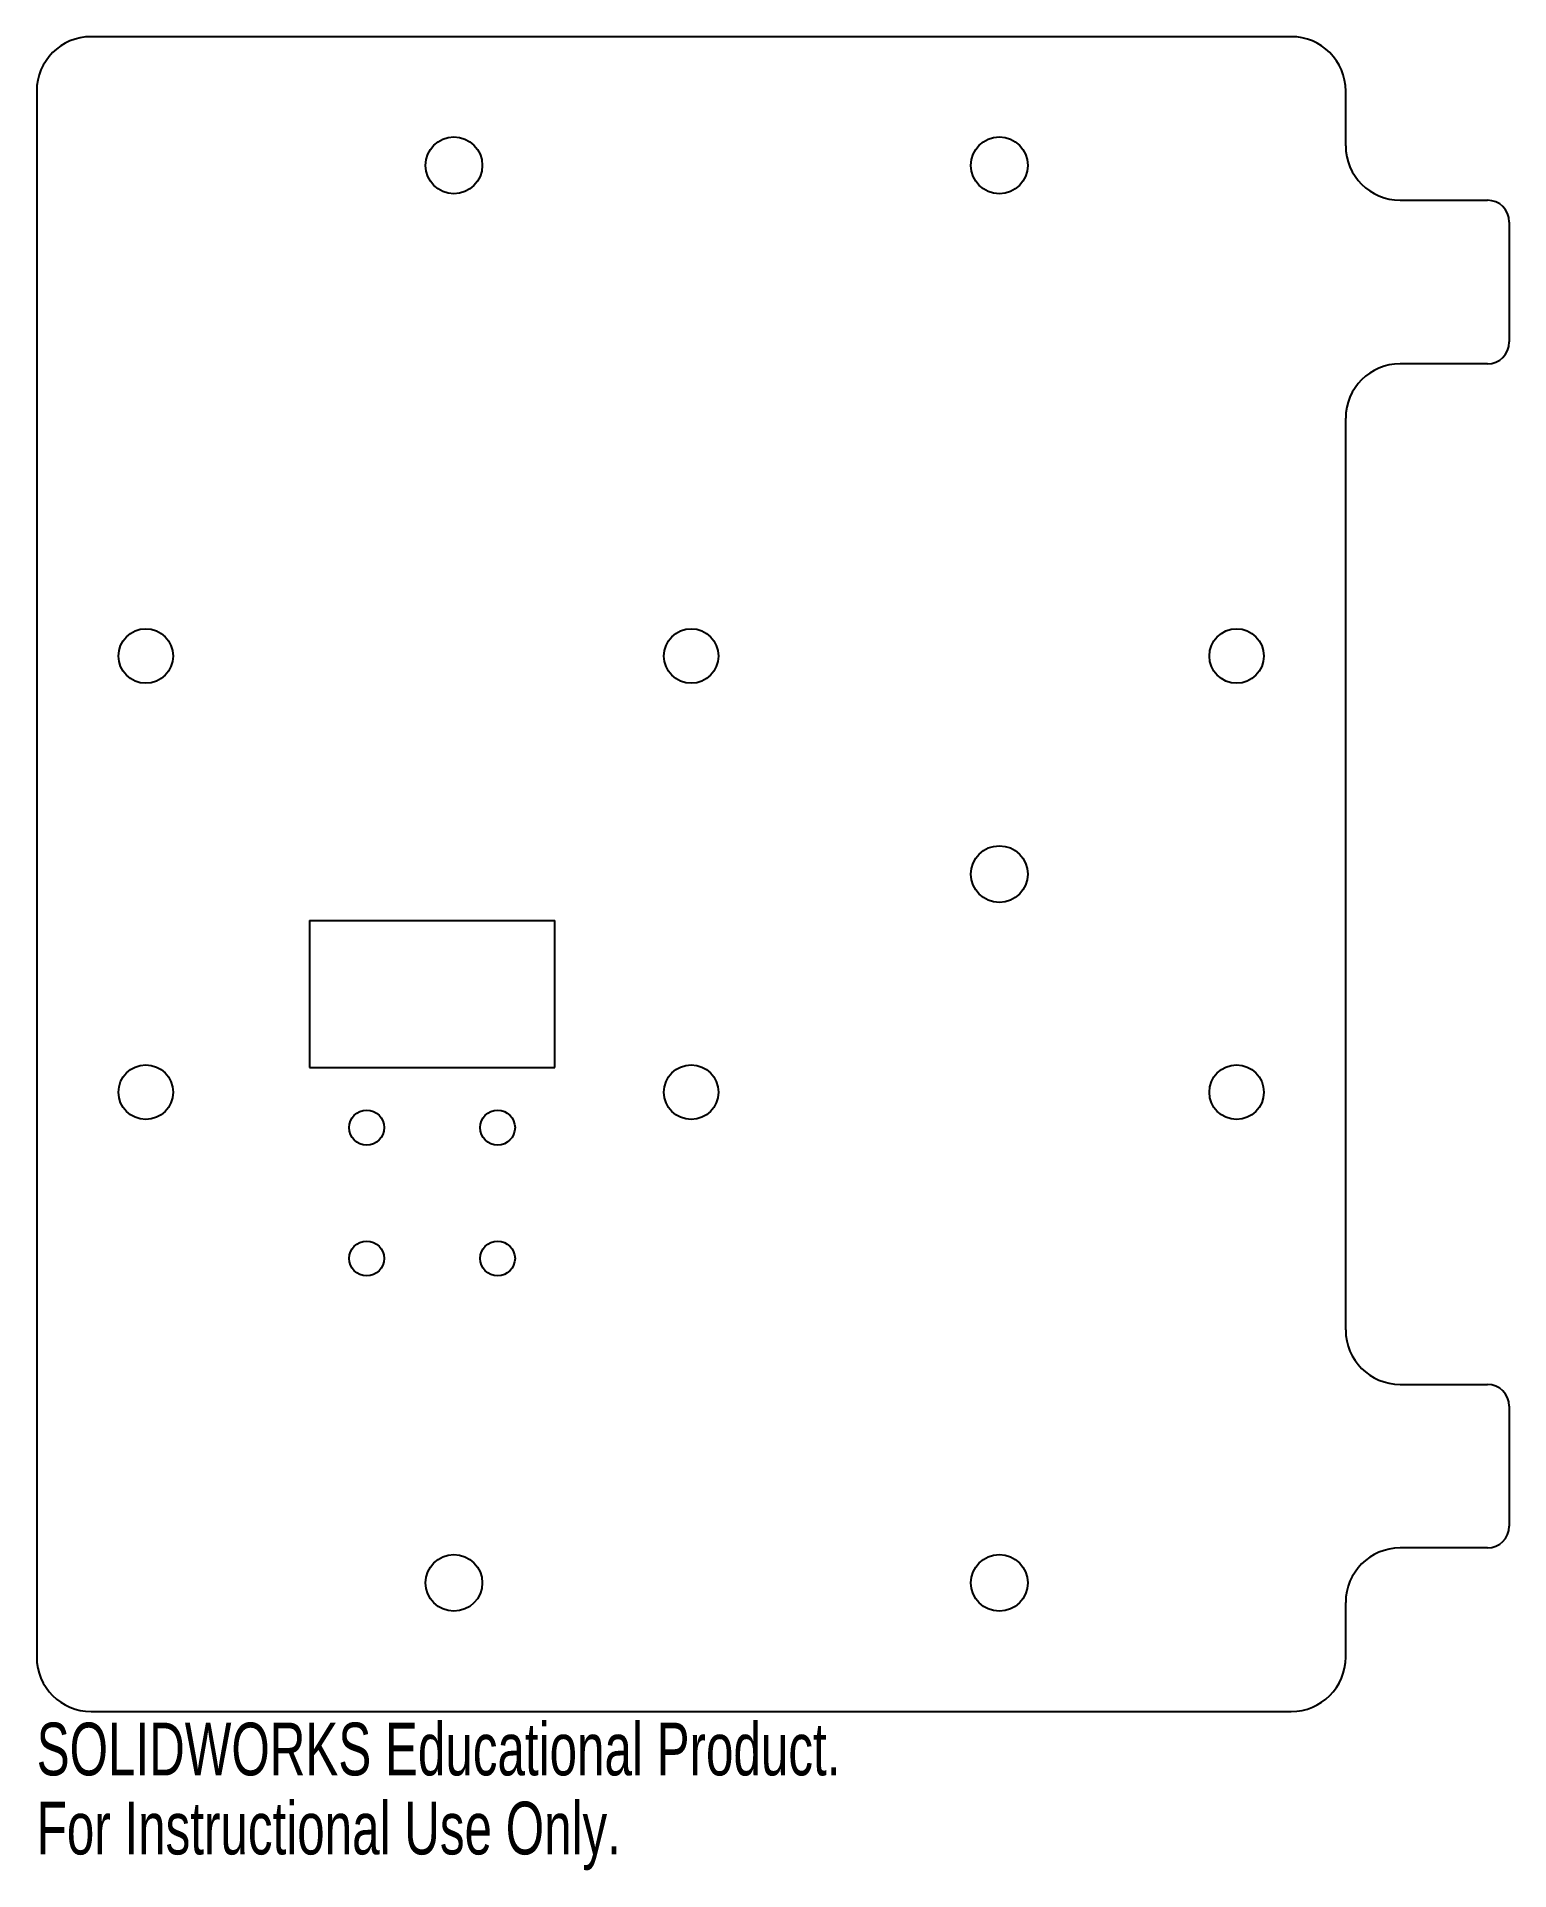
# Model space of a CAD drawing. Header units: millimetres. Extents: x -60 to 75, y -91 to 77.
import ezdxf

# ---------------------------------------------------------------- set-up
doc = ezdxf.new("R2010")
doc.units = ezdxf.units.MM
doc.styles.add('SLDTEXTSTYLE0', font='TXT', dxfattribs={"width": 0.7})

msp = doc.modelspace()

# ---------------------------------------------------------------- linework, layer by layer
at = {"color": 7, "linetype": 'Continuous', "lineweight": 25}
for p, q in [((55, 76.8), (-55, 76.8)), ((-60, 71.8), (-60, -71.8)), ((60, 66.8), (60, 71.8)), ((65, 61.8), (73, 61.8)), ((75, 59.8), (75, 48.8)), ((73, 46.8), (65, 46.8)), ((60, -41.8), (60, 41.8)), ((-35, -4.25), (-12.5, -4.25)), ((-35, -4.25), (-35, -17.75)), ((-12.5, -17.75), (-12.5, -4.25)), ((-35, -17.75), (-12.5, -17.75)), ((65, -46.8), (73, -46.8)), ((75, -48.8), (75, -59.8)), ((73, -61.8), (65, -61.8)), ((60, -71.8), (60, -66.8)), ((-55, -76.8), (55, -76.8))]:
    msp.add_line(p, q, dxfattribs=at)
for centre, radius in [((-21.75, 65), 2.6), ((28.25, 65), 2.6), ((-50, 20), 2.5), ((0, 20), 2.5), ((50, 20), 2.5), ((28.25, 0), 2.6), ((-50, -20), 2.5), ((0, -20), 2.5), ((50, -20), 2.5), ((-29.75, -23.25), 1.6), ((-17.75, -23.25), 1.6), ((-29.75, -35.25), 1.6), ((-17.75, -35.25), 1.6), ((-21.75, -65), 2.6), ((28.25, -65), 2.6)]:
    msp.add_circle(centre, radius, dxfattribs=at)
for centre, radius, start, end in [((-55, 71.8), 5, 90, 180), ((55, 71.8), 5, 0, 90), ((65, 66.8), 5, 180, 270), ((73, 59.8), 2, 0, 90), ((73, 48.8), 2, 270, 0), ((65, 41.8), 5, 90, 180), ((65, -41.8), 5, 180, 270), ((73, -48.8), 2, 0, 90), ((73, -59.8), 2, 270, 0), ((65, -66.8), 5, 90, 180), ((-55, -71.8), 5, 180, 270), ((55, -71.8), 5, 270, 0)]:
    msp.add_arc(centre, radius, start, end, dxfattribs=at)

# ---------------------------------------------------------------- texts
at = {"color": 7, "linetype": 'Continuous', "char_height": 4.8336, "attachment_point": 1, "style": 'SLDTEXTSTYLE0'}
for s, insert in [('SOLIDWORKS Educational Product.', (-60, -77.82)), ('For Instructional Use Only.', (-60, -85.07))]:
    msp.add_mtext(s, dxfattribs=dict(at, insert=insert))

doc.saveas('drawing.dxf')
